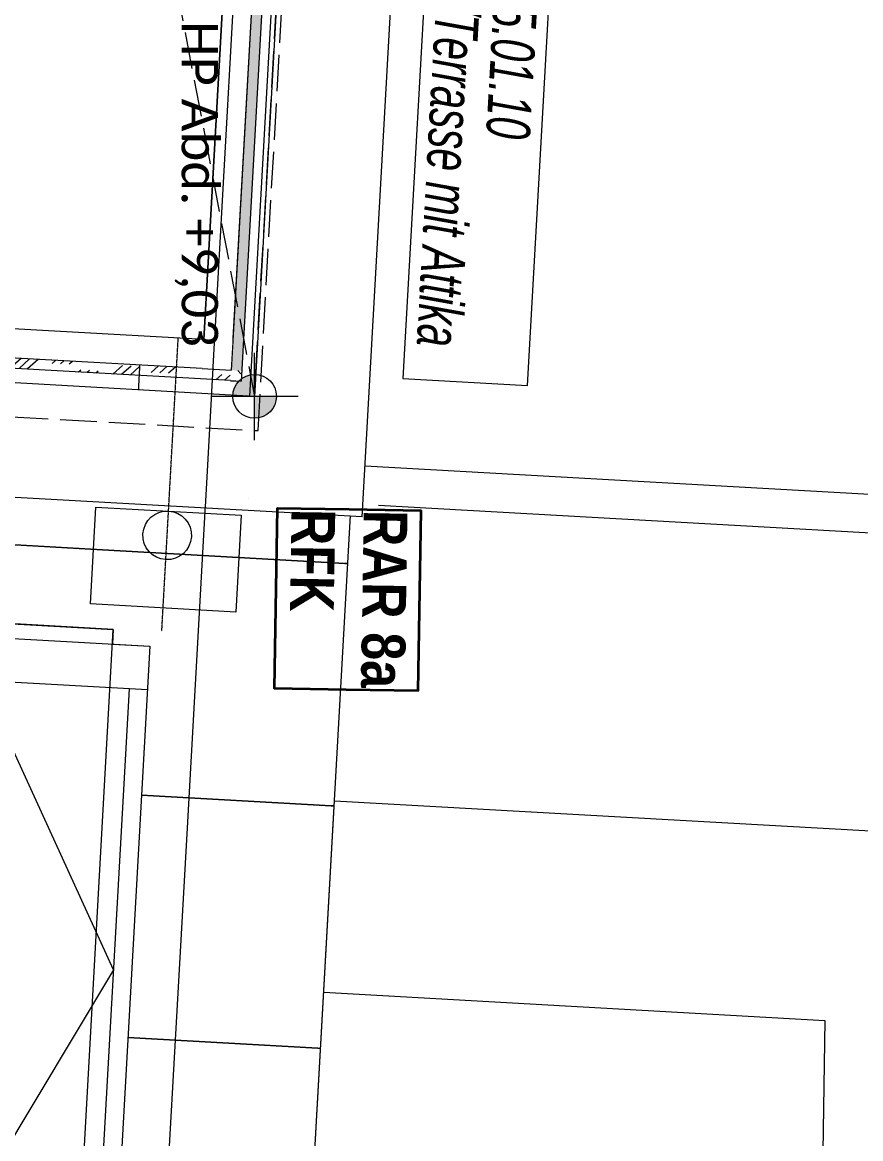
# Model space of a CAD drawing. Header units: metres. Extents: x -19025 to 34897, y -14024 to 26069.
# Drawn here: x 1355 to 3081, y 13887 to 16186 of the extents above; entities that cross this region are included whole.
import ezdxf
from ezdxf.enums import TextEntityAlignment as Align

# ---------------------------------------------------------------- set-up
doc = ezdxf.new("R2010")
doc.units = ezdxf.units.M
doc.header["$MEASUREMENT"] = 0
doc.set_wipeout_variables(frame=1)
for name, pattern in [('Achse', [0.2, 0.1, -0.05, 0, -0.05]), ('Punktlinie weit', [0.05, 0, -0.05]), ('Strichlinie eng', [0.1, 0.075, -0.025]), ('Strichlinie mittel', [0.15, 0.1, -0.05]), ('Wipeout_Contour', [1, 0, -1])]:
    doc.linetypes.add(name, pattern=pattern)
for name, color, linetype in [('11__100 Achsraster', 7, 'Continuous'), ('140 Bruestung', 7, 'Continuous'), ('210 Decke', 7, 'Continuous'), ('221 Gefälledämmung 3D', 7, 'Continuous'), ('223 Bodenaufbau Belag', 7, 'Continuous'), ('310 Dachkonstruktion massiv', 7, 'Continuous'), ('710 Gully RAR', 7, 'Continuous'), ('710 Kanal RW', 7, 'Continuous'), ('810 Raumstempel', 7, 'Continuous'), ('916 Kote PP', 7, 'Continuous'), ('916 Kote PP Entwässerung', 7, 'Continuous'), ('930 Beschriftung Allgemein', 7, 'Continuous'), ('937 Beschriftung Detail', 7, 'Continuous')]:
    doc.layers.add(name, color=color, linetype=linetype)
doc.styles.add('ERSTELLTER_STIL_1', font='ARIALN.TTF')
doc.styles.add('ERSTELLTER_STIL_10', font='ARIALNI.TTF', dxfattribs={"width": 0.8})
doc.styles.add('ERSTELLTER_STIL_2', font='ARIALNB.TTF')
doc.styles.add('ERSTELLTER_STIL_4', font='arialbd.ttf')
doc.styles.add('ERSTELLTER_STIL_5', font='calibril.ttf')
doc.linetypes.add('Grenze Bezirk', pattern='A,0,[2,22HAUS116_412 STG1 _ 2.DG_IndexB_2026-08-161.Shx,S=0.001587,R=0,X=0,Y=0],-0.25,0', length=0.25)
pattern_1 = [(311.79148, (0, 0), (0.03727876, 0.03332108), [0.035, -0.035]), (311.79148, (0.00099, 0.01765), (0.03727876, 0.03332108), [0.035, -0.035]), (311.79148, (0.00198, 0.0353), (0.03727876, 0.03332108), [0.035, -0.035])]

# ---------------------------------------------------------------- blocks, each defined once
blk = doc.blocks.new('Terrasse 2_025_19_1', base_point=(-0.3147, 23.2646))
at = {"layer": '810 Raumstempel', "color": 253, "linetype": 'Continuous', "lineweight": 9, "true_color": 0x9f9f9f, "flags": 128}
blk.add_lwpolyline([(-1.7378, 19.8207), (0.0719, 19.7193), (0.3136, 24.0325), (-1.4961, 24.1339)], close=True, dxfattribs=at)
at = {"layer": '810 Raumstempel', "color": 7, "lineweight": 13}
for tag, height, style, p in [('DUMMY_892', 0.1, 'ERSTELLTER_STIL_1', (-0.7427, 21.9109)), ('DUMMY_891', 0.1, 'ERSTELLTER_STIL_1', (-0.578, 21.9109)), ('stFloorCovering', 0.1, 'ERSTELLTER_STIL_1', (-0.578, 21.8796)), ('ROOM_NAME', 0.125, 'ERSTELLTER_STIL_2', (-0.3721, 21.8722)), ('DUMMY_890', 0.125, 'ERSTELLTER_STIL_2', (-0.3721, 21.1869))]:
    blk.add_attdef(tag, text='', height=height, rotation=270, dxfattribs=dict(at, style=style)).set_placement(p, align=Align.TOP_LEFT)
blk = doc.blocks.new('Dachfläche_4_1', base_point=(-1.7316, 19.9316))
at = {"layer": '223 Bodenaufbau Belag', "color": 251, "linetype": 'Continuous', "lineweight": 5, "true_color": 0x5f5f5f, "flags": 128}
blk.add_lwpolyline([(-1.7316, 19.9316), (-0.0226, 19.8358), (0.2072, 23.9373), (-1.5018, 24.0331)], close=True, dxfattribs=at)
blk = doc.blocks.new('*X663')
at = {"layer": '310 Dachkonstruktion massiv', "color": 8, "linetype": 'Continuous', "lineweight": 5}
for p, q in [((-1.2656, 19.4608), (-1.2297, 19.4588)), ((-1.2297, 19.4588), (-1.2656, 19.4608)), ((-1.2297, 19.4588), (-0.7305, 19.4308)), ((-0.7305, 19.4308), (-1.2297, 19.4588)), ((-0.7305, 19.4308), (-0.2313, 19.4028)), ((-0.2313, 19.4028), (-0.7305, 19.4308)), ((-0.2313, 19.4028), (0.2679, 19.3749)), ((0.2679, 19.3749), (-0.2313, 19.4028)), ((0.2679, 19.3749), (0.274, 19.3745)), ((0.274, 19.3745), (0.2679, 19.3749)), ((-1.2936, 18.9616), (-1.2577, 18.9596)), ((-1.2577, 18.9596), (-1.2936, 18.9616)), ((-1.2577, 18.9596), (-0.8498, 18.9367)), ((-0.8498, 18.9367), (-1.2577, 18.9596)), ((-0.1509, 18.8975), (0.2399, 18.8756)), ((0.2399, 18.8756), (-0.1509, 18.8975)), ((0.2399, 18.8756), (0.2461, 18.8753)), ((0.2461, 18.8753), (0.2399, 18.8756)), ((-1.3216, 18.4624), (-1.2857, 18.4604)), ((-1.2857, 18.4604), (-1.3216, 18.4624)), ((-1.2857, 18.4604), (-0.8778, 18.4375)), ((-0.8778, 18.4375), (-1.2857, 18.4604)), ((-0.1789, 18.3983), (0.212, 18.3764)), ((0.212, 18.3764), (-0.1789, 18.3983)), ((0.212, 18.3764), (0.2181, 18.3761)), ((0.2181, 18.3761), (0.212, 18.3764)), ((-1.3496, 17.9632), (-1.3137, 17.9612)), ((-1.3137, 17.9612), (-1.3496, 17.9632)), ((-1.3137, 17.9612), (-0.9058, 17.9383)), ((-0.9058, 17.9383), (-1.3137, 17.9612)), ((-0.2069, 17.8991), (0.184, 17.8772)), ((0.184, 17.8772), (-0.2069, 17.8991)), ((0.184, 17.8772), (0.1901, 17.8769)), ((0.1901, 17.8769), (0.184, 17.8772))]:
    blk.add_line(p, q, dxfattribs=at)
blk = doc.blocks.new('Einfache Dachfensteröffnung_17')
at = {"layer": '310 Dachkonstruktion massiv', "linetype": 'Continuous', "lineweight": 0}
for p, q in [((0.7001, 0.6), (-0.7001, 0.6)), ((-0.7001, 0.6), (-0.7001, 0)), ((0.7001, 0), (0.7001, 0.6)), ((-0.7001, 0), (0.7001, 0))]:
    blk.add_line(p, q, dxfattribs=at)
blk = doc.blocks.new('VELUX GGL_7')
at = {"layer": '310 Dachkonstruktion massiv', "color": 7, "linetype": 'Continuous', "lineweight": 13}
for p, q in [((-0.67, 0.6475), (0.67, 0.6475)), ((-0.58, 0), (-0.58, 0.6475)), ((0, 0.6475), (-0.58, 0.3425)), ((0, 0.6475), (0.58, 0.3425)), ((0.58, 0), (0.58, 0.6475)), ((0, 0.0375), (-0.58, 0.3425)), ((0, 0.0375), (0.58, 0.3425)), ((-0.58, 0.0375), (0.58, 0.0375))]:
    blk.add_line(p, q, dxfattribs=at)
at = {"layer": '310 Dachkonstruktion massiv', "color": 7, "linetype": 'Continuous', "lineweight": 13, "flags": 128}
blk.add_lwpolyline([(-0.67, 0), (0.67, 0), (0.67, 0.7), (-0.67, 0.7)], close=True, dxfattribs=at)
at = {"layer": '310 Dachkonstruktion massiv', "color": 255, "linetype": 'Continuous', "lineweight": 13, "style": 'ERSTELLTER_STIL_1'}
blk.add_attdef('BO_edinum', text='', height=0.005, dxfattribs=at).set_placement((0, 0.35), align=Align.MIDDLE_CENTER)
blk = doc.blocks.new('Dachfläche_30_1', base_point=(0.185, 17.7865))
at = {"layer": '310 Dachkonstruktion massiv', "color": 7, "linetype": 'Continuous', "lineweight": 13, "flags": 128}
for points in [[(-1.2408, 19.903), (-1.3564, 17.8415), (0.185, 17.7865), (0.281, 19.498), (-0.1683, 19.5232), (-0.1505, 19.8419)], [(-0.9076, 17.9057), (-0.8326, 19.2436), (-0.8095, 19.2423), (-0.8079, 19.2725), (-0.2088, 19.2389), (-0.2105, 19.2087), (-0.1337, 19.2044), (-0.2087, 17.8665), (-0.2855, 17.8708), (-0.2872, 17.841), (-0.8862, 17.8745), (-0.8845, 17.9044)]]:
    blk.add_lwpolyline(points, close=True, dxfattribs=at)
at = {"layer": '310 Dachkonstruktion massiv', "color": 7, "linetype": 'Continuous', "lineweight": 13}
blk.add_blockref('*X663', (0, 0), dxfattribs=at)
at = {"layer": '310 Dachkonstruktion massiv', "linetype": 'Continuous', "lineweight": 0, "rotation": 86.7914836001973}
blk.add_blockref('Einfache Dachfensteröffnung_17', (-0.248, 18.5399), dxfattribs=at)
at = {"layer": '310 Dachkonstruktion massiv', "linetype": 'Continuous', "lineweight": 0}
ref = blk.add_blockref('VELUX GGL_7', (-0.1712, 18.5355), dxfattribs=dict(at, xscale=-1, rotation=86.7914836001973))
ref.add_attrib('BO_edinum', '134/140', dxfattribs={"color": 8, "linetype": 'Continuous', "lineweight": 13, "height": 0.005, "rotation": 86.7915, "style": 'ERSTELLTER_STIL_1'}).set_placement((-0.5207, 18.5551), align=Align.MIDDLE_CENTER)
blk = doc.blocks.new('Decke_21_1', base_point=(-1.6903, 24.245))
at = {"layer": '210 Decke', "color": 181, "linetype": 'Punktlinie weit', "lineweight": 30, "true_color": 0xa042ff, "flags": 128}
blk.add_lwpolyline([(-1.6903, 24.245), (-1.9426, 19.7421), (0.088, 19.6282), (0.3404, 24.1312)], close=True, dxfattribs=at)
blk = doc.blocks.new('Wand_183_1', base_point=(0.5457, 24.2399))
at = {"layer": '140 Bruestung', "color": 7, "linetype": 'Continuous', "lineweight": 18}
blk.add_line((0.0326, 19.7511), (0.0541, 19.7499), dxfattribs=at)
at = {"color": 254, "linetype": 'Wipeout_Contour', "lineweight": 0, "ltscale": 58.956005}
blk.add_wipeout([(-0.0227, 19.8358), (-0.0261, 19.7759), (0.0338, 19.7726)], dxfattribs=at).dxf.layer = '140 Bruestung'
at = {"color": 254, "linetype": 'Wipeout_Contour', "lineweight": 0, "ltscale": 58.254503}
blk.add_wipeout([(0.0819, 19.7187), (0.0688, 19.4841), (0.3034, 19.471)], dxfattribs=at).dxf.layer = '140 Bruestung'
at = {"layer": '140 Bruestung', "linetype": 'Continuous', "lineweight": 0, "true_color": 0x000000}
h = blk.add_hatch(dxfattribs=at)
h.set_pattern_fill('GLAS_SN51_0001', color=18, style=0, pattern_type=2)
h.set_pattern_definition(pattern_1)
h.paths.add_polyline_path([(0.0338, 19.7726), (0.0326, 19.7511), (0.0541, 19.7499)])
at = {"color": 254, "linetype": 'Wipeout_Contour', "lineweight": 0, "ltscale": 87.557373}
blk.add_wipeout([(0.0372, 19.8325), (0.2671, 23.934), (0.2072, 23.9373), (-0.0227, 19.8358)], dxfattribs=at).dxf.layer = '140 Bruestung'
at = {"color": 254, "linetype": 'Wipeout_Contour', "lineweight": 0, "ltscale": 59.905864}
blk.add_wipeout([(0.0372, 19.8325), (-0.0227, 19.8358), (0.0338, 19.7726)], dxfattribs=at).dxf.layer = '140 Bruestung'
at = {"layer": '140 Bruestung', "linetype": 'Continuous', "lineweight": 0, "true_color": 0x000000}
h = blk.add_hatch(dxfattribs=at)
h.set_pattern_fill('GLAS_SN51_0001', color=18, style=0, pattern_type=2)
h.set_pattern_definition(pattern_1)
h.paths.add_polyline_path([(0.0553, 19.7713), (0.292, 23.9927), (0.2705, 23.9939), (0.0338, 19.7726)])
h = blk.add_hatch(dxfattribs=at)
h.set_pattern_fill('GLAS_SN51_0001', color=18, style=0, pattern_type=2)
h.set_pattern_definition(pattern_1)
h.paths.add_polyline_path([(0.0553, 19.7713), (0.0338, 19.7726), (0.0541, 19.7499)])
at = {"layer": '140 Bruestung', "color": 7, "linetype": 'Continuous', "lineweight": 18}
blk.add_line((-0.0261, 19.7759), (0.0338, 19.7726), dxfattribs=at)
at = {"color": 254, "linetype": 'Wipeout_Contour', "lineweight": 0, "ltscale": 87.516753}
blk.add_wipeout([(0.3166, 19.7056), (0.5589, 24.0288), (0.3243, 24.042), (0.0819, 19.7187)], dxfattribs=at).dxf.layer = '140 Bruestung'
at = {"layer": '140 Bruestung', "color": 7, "linetype": 'Continuous', "lineweight": 18}
for p, q in [((0.292, 23.9927), (0.0541, 19.7499)), ((0.2671, 23.934), (0.0338, 19.7726))]:
    blk.add_line(p, q, dxfattribs=at)
at = {"layer": '140 Bruestung', "color": 7, "linetype": 'Continuous', "lineweight": 13, "flags": 128}
blk.add_lwpolyline([(0.2072, 23.9373), (-0.0227, 19.8358)], dxfattribs=at)
at = {"color": 254, "linetype": 'Wipeout_Contour', "lineweight": 0, "ltscale": 59.363092}
blk.add_wipeout([(0.3166, 19.7056), (0.0819, 19.7187), (0.3034, 19.471)], dxfattribs=at).dxf.layer = '140 Bruestung'
at = {"layer": '140 Bruestung', "color": 7, "linetype": 'Continuous', "lineweight": 13}
for p in [(0.3243, 24.042), (0.0525, 19.7204)]:
    blk.add_line(p, (0.0819, 19.7187), dxfattribs=at)
at = {"layer": '140 Bruestung', "color": 7, "linetype": 'Continuous', "lineweight": 13, "flags": 128}
for points in [[(0.3034, 19.471), (0.5589, 24.0288)], [(0.3034, 19.471), (0.0688, 19.4841)]]:
    blk.add_lwpolyline(points, dxfattribs=at)
blk = doc.blocks.new('Wand_184_1', base_point=(0.2799, 19.4973))
at = {"color": 254, "linetype": 'Wipeout_Contour', "lineweight": 0, "ltscale": 79.5936}
blk.add_wipeout([(-0.0227, 19.8358), (-1.7316, 19.9316), (-1.735, 19.8717), (-0.0261, 19.7759)], dxfattribs=at).dxf.layer = '140 Bruestung'
at = {"layer": '140 Bruestung', "linetype": 'Continuous', "lineweight": 0, "true_color": 0x000000}
h = blk.add_hatch(dxfattribs=at)
h.set_pattern_fill('GLAS_SN51_0001', color=18, style=0, pattern_type=2)
h.set_pattern_definition([(221.79325, (0, 0), (-0.03332223, 0.03727773), [0.035, -0.035]), (221.79325, (0.01765, -0.00099), (-0.03332223, 0.03727773), [0.035, -0.035]), (221.79325, (0.0353, -0.00198), (-0.03332223, 0.03727773), [0.035, -0.035])])
h.paths.add_polyline_path([(0.0338, 19.7726), (-1.735, 19.8717), (-1.7362, 19.8502), (0.0326, 19.7511)])
at = {"layer": '140 Bruestung', "color": 7, "linetype": 'Continuous', "lineweight": 13, "flags": 128}
for points in [[(-1.7316, 19.9316), (-1.735, 19.8717)], [(-0.0227, 19.8358), (-1.7316, 19.9316)]]:
    blk.add_lwpolyline(points, dxfattribs=at)
at = {"layer": '140 Bruestung', "color": 7, "linetype": 'Strichlinie mittel', "lineweight": 18, "flags": 128}
blk.add_lwpolyline([(-1.735, 19.8717), (-1.7362, 19.8502)], dxfattribs=at)
at = {"color": 254, "linetype": 'Wipeout_Contour', "lineweight": 0, "ltscale": 78.792917}
blk.add_wipeout([(0.0819, 19.7187), (-1.7379, 19.8207), (-1.751, 19.5861), (0.0688, 19.4841)], dxfattribs=at).dxf.layer = '140 Bruestung'
at = {"layer": '140 Bruestung', "color": 7, "linetype": 'Continuous', "lineweight": 18}
for p, q in [((-0.0261, 19.7759), (-1.735, 19.8717)), ((0.0326, 19.7511), (-1.7362, 19.8502)), ((-0.0261, 19.7759), (0.0338, 19.7726)), ((0.0326, 19.7511), (0.0541, 19.7499))]:
    blk.add_line(p, q, dxfattribs=at)
at = {"layer": '140 Bruestung', "color": 7, "linetype": 'Continuous', "lineweight": 13}
for p, q in [((0.0819, 19.7187), (-1.7379, 19.8207)), ((0.0525, 19.7204), (0.0819, 19.7187))]:
    blk.add_line(p, q, dxfattribs=at)
at = {"layer": '140 Bruestung', "color": 7, "linetype": 'Continuous', "lineweight": 13, "flags": 128}
for points in [[(-1.7379, 19.8207), (-1.751, 19.5861)], [(-1.751, 19.5861), (0.0688, 19.4841)]]:
    blk.add_lwpolyline(points, dxfattribs=at)
blk = doc.blocks.new('Dachfläche_60_1', base_point=(0.0891, 19.6482))
at = {"layer": '221 Gefälledämmung 3D', "color": 32, "linetype": 'Strichlinie eng', "lineweight": 5, "true_color": 0xdd6f00, "flags": 128}
blk.add_lwpolyline([(0.0891, 19.6482), (0.3393, 24.1112), (-1.4917, 24.2138), (-1.7418, 19.7508)], close=True, dxfattribs=at)
blk = doc.blocks.new('Dachfläche_67_1', base_point=(-0.7537, 24.1024))
at = {"layer": '221 Gefälledämmung 3D', "color": 32, "linetype": 'Strichlinie eng', "lineweight": 5, "true_color": 0xdd6f00, "flags": 128}
blk.add_lwpolyline([(-0.7537, 24.1024), (0.0819, 19.7187), (0.3243, 24.042)], close=True, dxfattribs=at)
blk = doc.blocks.new('Standard-Rastermarker_20')
at = {"layer": '11__100 Achsraster', "color": 8, "linetype": 'Grenze Bezirk', "lineweight": 5}
for p, q in [((1, 0), (11.058, 0)), ((11.058, 0), (12.058, 0))]:
    blk.add_line(p, q, dxfattribs=at)
at = {"layer": '11__100 Achsraster', "color": 8, "lineweight": 5, "style": 'ERSTELLTER_STIL_4'}
blk.add_attdef('AC_MarkerText_1', text='', height=0.2, rotation=3.2085, dxfattribs=at).set_placement((-0.2582, 0.0998), align=Align.TOP_CENTER)
blk = doc.blocks.new('Fallrohr Komplex 27_7')
at = {"layer": '710 Kanal RW', "color": 7, "linetype": 'Continuous', "lineweight": 13, "flags": 128}
blk.add_lwpolyline([(-0.15, -0.2), (0.15, -0.2), (0.15, 0), (-0.15, 0)], close=True, dxfattribs=at)
blk.add_lwpolyline([(0.05, -0.05, 1), (-0.05, -0.05, 1)], format="xyb", close=True, dxfattribs=at)
blk.add_lwpolyline([(0.05, -0.05, 1), (-0.05, -0.05, 1)], format="xyb", close=True, dxfattribs=at)
blk = doc.blocks.new('Höhenbemaßung_51_1', base_point=(0.0819, 19.7187))
at = {"layer": '916 Kote PP Entwässerung', "linetype": 'Continuous', "lineweight": 5, "true_color": 0xdd6f00}
for points in [[(0.0819, 19.7187), (0.0819, 19.7637), (0.0647, 19.7603), (0.0501, 19.7506), (0.0404, 19.736), (0.0369, 19.7187)], [(0.0819, 19.7187), (0.0819, 19.6737), (0.0992, 19.6772), (0.1138, 19.6869), (0.1235, 19.7015), (0.1269, 19.7187)]]:
    blk.add_hatch(color=32, dxfattribs=at).paths.add_polyline_path(points)
at = {"layer": '916 Kote PP Entwässerung', "color": 32, "linetype": 'Continuous', "lineweight": 5, "true_color": 0xdd6f00}
for p, q in [((0.0819, 19.6287), (0.0819, 19.8087)), ((0.1719, 19.7187), (-0.0081, 19.7187))]:
    blk.add_line(p, q, dxfattribs=at)
blk.add_circle((0.0819, 19.7187), 0.045, dxfattribs=at)
at = {"layer": '916 Kote PP Entwässerung', "color": 32, "lineweight": 5, "true_color": 0xdd6f00, "insert": (-0.0831, 20.4915), "char_height": 0.075, "attachment_point": 7, "rotation": 270, "style": 'ERSTELLTER_STIL_5'}
blk.add_mtext('\\A1;{\\pql;\\fCalibri Light|b0|i0|c0|p0;\\W1.000000;HP Abd. +9,03}', dxfattribs=at)
blk = doc.blocks.new('Etikett_84_1', base_point=(0.1282, 19.488))
at = {"layer": '710 Gully RAR', "color": 5, "linetype": 'Continuous', "lineweight": 35, "flags": 128}
blk.add_lwpolyline([(0.2764, 19.4857), (0.1282, 19.488), (0.1225, 19.1176), (0.2707, 19.1153), (0.4189, 19.113), (0.4246, 19.4834)], close=True, dxfattribs=at)
at = {"layer": '710 Gully RAR', "color": 5, "lineweight": 35, "char_height": 0.09, "attachment_point": 1, "rotation": 269.1212, "style": 'ERSTELLTER_STIL_2'}
for s, insert in [('\\A1;{\\pql;\\pt0,61;\\fArial Narrow|b1|i0|c0|p0;\\W1.000000;RFK\\fArial Narrow|b1|i0|c0|p0;\\W1.000000;\\A1{\\H.66x;\\S^  ;}\\fArial Narrow|b1|i0|c0|p0;\\W1.000000;\\fArial Narrow|b1|i0|c0|p0;\\W1.000000;\\A1{\\H.66x;\\S^  ;}\\fArial Narrow|b1|i0|c0|p0;\\W1.000000;\\fArial Narrow|b1|i0|c0|p0;\\W1.000000;\\fArial Narrow|b1|i0|c0|p0;\\W1.000000;\\fArial Narrow|b1|i0|c0|p0;\\W1.000000;\\fArial Narrow|b1|i0|c0|p0;\\W1.000000;\\fArial Narrow|b1|i0|c0|p0;\\W1.000000;\\fArial Narrow|b1|i0|c0|p0;\\W1.000000;\\A1{\\H.66x;\\S^  ;}\\fArial Narrow|b1|i0|c0|p0;\\W1.000000;\\fArial Narrow|b1|i0|c0|p0;\\W1.000000;\\A1{\\H.66x;\\S^  ;}\\fArial Narrow|b1|i0|c0|p0;\\W1.000000;\\fArial Narrow|b1|i0|c0|p0;\\W1.000000;\\fArial Narrow|b1|i0|c0|p0;\\W1.000000;\\fArial Narrow|b1|i0|c0|p0;\\W1.000000;\\fArial Narrow|b1|i0|c0|p0;\\W1.000000;\\fArial Narrow|b1|i0|c0|p0;\\W1.000000;\\fArial Narrow|b1|i0|c0|p0;\\W1.000000;\\A1{\\H.66x;\\S^  ;}\\fArial Narrow|b1|i0|c0|p0;\\W1.000000;\\fArial Narrow|b1|i0|c0|p0;\\W1.000000;\\A1{\\H.66x;\\S^  ;}\\fArial Narrow|b1|i0|c0|p0;\\W1.000000;\\fArial Narrow|b1|i0|c0|p0;\\W1.000000;\\fArial Narrow|b1|i0|c0|p0;\\W1.000000;\\fArial Narrow|b1|i0|c0|p0;\\W1.000000;\\fArial Narrow|b1|i0|c0|p0;\\W1.000000;\\fArial Narrow|b1|i0|c0|p0;\\W1.000000;\\fArial Narrow|b1|i0|c0|p0;\\W1.000000;\\A1{\\H.66x;\\S^  ;}\\fArial Narrow|b1|i0|c0|p0;\\W1.000000;\\fArial Narrow|b1|i0|c0|p0;\\W1.000000;\\A1{\\H.66x;\\S^  ;}\\fArial Narrow|b1|i0|c0|p0;\\W1.000000;\\fArial Narrow|b1|i0|c0|p0;\\W1.000000;\\fArial Narrow|b1|i0|c0|p0;\\W1.000000;\\fArial Narrow|b1|i0|c0|p0;\\W1.000000;\\fArial Narrow|b1|i0|c0|p0;\\W1.000000;\\fArial Narrow|b1|i0|c0|p0;\\W1.000000;\\fArial Narrow|b1|i0|c0|p0;\\W1.000000;\\A1{\\H.66x;\\S^  ;}\\fArial Narrow|b1|i0|c0|p0;\\W1.000000;\\fArial Narrow|b1|i0|c0|p0;\\W1.000000;\\A1{\\H.66x;\\S^  ;}\\fArial Narrow|b1|i0|c0|p0;\\W1.000000;\\fArial Narrow|b1|i0|c0|p0;\\W1.000000;\\fArial Narrow|b1|i0|c0|p0;\\W1.000000;\\fArial Narrow|b1|i0|c0|p0;\\W1.000000;\\fArial Narrow|b1|i0|c0|p0;\\W1.000000;\\fArial Narrow|b1|i0|c0|p0;\\W1.000000;\\fArial Narrow|b1|i0|c0|p0;\\W1.000000;\\A1{\\H.66x;\\S^  ;}\\fArial Narrow|b1|i0|c0|p0;\\W1.000000;}', (0.2482, 19.4861)), ('\\A1;{\\pql;\\pt0,61;\\fArial Narrow|b1|i0|c0|p0;\\W1.000000;RAR 8a\\fArial Narrow|b1|i0|c0|p0;\\W1.000000;\\A1{\\H.66x;\\S^  ;}\\fArial Narrow|b1|i0|c0|p0;\\W1.000000;\\fArial Narrow|b1|i0|c0|p0;\\W1.000000;\\A1{\\H.66x;\\S^  ;}\\fArial Narrow|b1|i0|c0|p0;\\W1.000000;\\fArial Narrow|b1|i0|c0|p0;\\W1.000000;\\fArial Narrow|b1|i0|c0|p0;\\W1.000000;\\fArial Narrow|b1|i0|c0|p0;\\W1.000000;\\fArial Narrow|b1|i0|c0|p0;\\W1.000000;\\fArial Narrow|b1|i0|c0|p0;\\W1.000000;\\fArial Narrow|b1|i0|c0|p0;\\W1.000000;\\A1{\\H.66x;\\S^  ;}\\fArial Narrow|b1|i0|c0|p0;\\W1.000000;\\fArial Narrow|b1|i0|c0|p0;\\W1.000000;\\A1{\\H.66x;\\S^  ;}\\fArial Narrow|b1|i0|c0|p0;\\W1.000000;\\fArial Narrow|b1|i0|c0|p0;\\W1.000000;\\fArial Narrow|b1|i0|c0|p0;\\W1.000000;\\fArial Narrow|b1|i0|c0|p0;\\W1.000000;\\fArial Narrow|b1|i0|c0|p0;\\W1.000000;\\fArial Narrow|b1|i0|c0|p0;\\W1.000000;\\fArial Narrow|b1|i0|c0|p0;\\W1.000000;\\A1{\\H.66x;\\S^  ;}\\fArial Narrow|b1|i0|c0|p0;\\W1.000000;\\fArial Narrow|b1|i0|c0|p0;\\W1.000000;\\A1{\\H.66x;\\S^  ;}\\fArial Narrow|b1|i0|c0|p0;\\W1.000000;\\fArial Narrow|b1|i0|c0|p0;\\W1.000000;\\fArial Narrow|b1|i0|c0|p0;\\W1.000000;\\fArial Narrow|b1|i0|c0|p0;\\W1.000000;\\fArial Narrow|b1|i0|c0|p0;\\W1.000000;\\fArial Narrow|b1|i0|c0|p0;\\W1.000000;\\fArial Narrow|b1|i0|c0|p0;\\W1.000000;\\A1{\\H.66x;\\S^  ;}\\fArial Narrow|b1|i0|c0|p0;\\W1.000000;\\fArial Narrow|b1|i0|c0|p0;\\W1.000000;\\A1{\\H.66x;\\S^  ;}\\fArial Narrow|b1|i0|c0|p0;\\W1.000000;\\fArial Narrow|b1|i0|c0|p0;\\W1.000000;\\fArial Narrow|b1|i0|c0|p0;\\W1.000000;\\fArial Narrow|b1|i0|c0|p0;\\W1.000000;\\fArial Narrow|b1|i0|c0|p0;\\W1.000000;\\fArial Narrow|b1|i0|c0|p0;\\W1.000000;\\fArial Narrow|b1|i0|c0|p0;\\W1.000000;\\A1{\\H.66x;\\S^  ;}\\fArial Narrow|b1|i0|c0|p0;\\W1.000000;\\fArial Narrow|b1|i0|c0|p0;\\W1.000000;\\A1{\\H.66x;\\S^  ;}\\fArial Narrow|b1|i0|c0|p0;\\W1.000000;\\fArial Narrow|b1|i0|c0|p0;\\W1.000000;\\fArial Narrow|b1|i0|c0|p0;\\W1.000000;\\fArial Narrow|b1|i0|c0|p0;\\W1.000000;\\fArial Narrow|b1|i0|c0|p0;\\W1.000000;\\fArial Narrow|b1|i0|c0|p0;\\W1.000000;\\fArial Narrow|b1|i0|c0|p0;\\W1.000000;\\A1{\\H.66x;\\S^  ;}\\fArial Narrow|b1|i0|c0|p0;\\W1.000000;}', (0.3968, 19.4839))]:
    blk.add_mtext(s, dxfattribs=dict(at, insert=insert))
at = {"layer": '710 Gully RAR', "color": 5, "lineweight": 35, "style": 'ERSTELLTER_STIL_2'}
for tag, p in [('DUMMY_125', (0.2764, 19.4857)), ('DUMMY_124', (0.4246, 19.4834))]:
    blk.add_attdef(tag, text='', height=0.09, rotation=269.1212, dxfattribs=at).set_placement(p, align=Align.TOP_LEFT)

msp = doc.modelspace()

# ---------------------------------------------------------------- linework, layer by layer
at = {"layer": '930 Beschriftung Allgemein', "color": 7, "linetype": 'Continuous', "lineweight": 13, "flags": 128}
msp.add_lwpolyline([(256.112, 19845.902), (13.234, 15513.26), (1835.592, 15410.289), (2081.05, 19743.6)], close=True, dxfattribs=at)
at = {"layer": '930 Beschriftung Allgemein', "color": 253, "linetype": 'Continuous', "lineweight": 9, "true_color": 0x9f9f9f, "flags": 128}
msp.add_lwpolyline([(3408.211, 14503.879), (3295.01, 7124.036), (1840.181, 7146.352), (1937.755, 13507.447), (1998.045, 14582.93)], close=True, dxfattribs=at)
at = {"layer": '930 Beschriftung Allgemein', "color": 253, "linetype": 'Continuous', "lineweight": 9, "true_color": 0x9f9f9f}
msp.add_lwpolyline([(1975.937, 14188.549), (3007.441, 14130.725), (2904.574, 7424.638)], dxfattribs=at)
at = {"layer": '937 Beschriftung Detail', "color": 6, "linetype": 'Continuous', "lineweight": 13, "flags": 128}
msp.add_lwpolyline([(2222.714, 16955.011), (2138.499, 15452.716), (2395.272, 15438.322), (2479.488, 16940.617), (2222.714, 16955.011)], close=True, dxfattribs=at)

# ---------------------------------------------------------------- block references
at = {"layer": '210 Decke', "color": 181, "linetype": 'Punktlinie weit', "lineweight": 30, "true_color": 0xa042ff, "xscale": 1000, "yscale": 1000, "zscale": 1000}
msp.add_blockref('Decke_21_1', (61.06, 19941.936), dxfattribs=at)
at = {"layer": '223 Bodenaufbau Belag', "color": 251, "linetype": 'Continuous', "lineweight": 5, "true_color": 0x5f5f5f, "xscale": 1000, "yscale": 1000, "zscale": 1000}
msp.add_blockref('Dachfläche_4_1', (19.695, 15628.497), dxfattribs=at)
at = {"layer": '310 Dachkonstruktion massiv', "color": 7, "linetype": 'Continuous', "lineweight": 13, "xscale": 1000, "yscale": 1000, "zscale": 1000}
msp.add_blockref('Dachfläche_30_1', (1936.356, 13483.426), dxfattribs=at)
at = {"layer": '810 Raumstempel', "color": 7, "linetype": 'Continuous', "lineweight": 13, "xscale": 1000, "yscale": 1000, "zscale": 1000}
msp.add_blockref('Terrasse 2_025_19_1', (1436.644, 18961.484), dxfattribs=at)

# ---------------------------------------------------------------- texts
at = {"layer": '937 Beschriftung Detail', "color": 6, "linetype": 'Continuous', "lineweight": 13, "insert": (2178.293, 16203.993), "char_height": 90, "attachment_point": 8, "rotation": 266.791479, "line_spacing_factor": 0.78934, "style": 'ERSTELLTER_STIL_10'}
msp.add_mtext('\\A1;{\\pqc;\\fArial Narrow|b0|i1|c0|p0;\\W0.800000;LD 535.01.\\fArial Narrow|b0|i1|c0|p0;\\W0.800000;10\\P\\pqc;\\fArial Narrow|b0|i1|c0|p0;\\W0.800000;Standardgeländer\\fArial Narrow|b0|i1|c0|p0;\\W0.800000;/Terrasse mit Attika}', dxfattribs=at)

# ---------------------------------------------------------------- next in the draw order: block references
at = {"layer": '140 Bruestung', "color": 7, "lineweight": 30, "xscale": 1000, "yscale": 1000, "zscale": 1000}
msp.add_blockref('Wand_183_1', (2297.039, 19936.819), dxfattribs=at)

# ---------------------------------------------------------------- next in the draw order: linework, layer by layer
at = {"layer": '930 Beschriftung Allgemein', "color": 253, "linetype": 'Continuous', "lineweight": 9, "true_color": 0x9f9f9f}
for points in [[(2328.118, 19935.026), (4724.356, 19800.698), (4458.499, 15058.144), (2088.353, 15191.009)], [(2060.617, 15272.69), (4383.102, 15142.496), (4640.004, 19725.301), (2323.641, 19855.151)]]:
    msp.add_lwpolyline(points, dxfattribs=at)

# ---------------------------------------------------------------- next in the draw order: block references
at = {"layer": '140 Bruestung', "color": 7, "lineweight": 30, "xscale": 1000, "yscale": 1000, "zscale": 1000}
msp.add_blockref('Wand_184_1', (2031.181, 15194.247), dxfattribs=at)
at = {"layer": '710 Gully RAR', "color": 5, "linetype": 'Continuous', "lineweight": 35, "xscale": 1000, "yscale": 1000, "zscale": 1000}
msp.add_blockref('Etikett_84_1', (1879.491, 15184.907), dxfattribs=at)

# ---------------------------------------------------------------- next in the draw order: linework, layer by layer
at = {"layer": '916 Kote PP', "color": 7, "linetype": 'Achse', "lineweight": 13}
msp.add_lwpolyline([(1642.35, 14932.202), (1676.161, 15535.684)], dxfattribs=at)

# ---------------------------------------------------------------- next in the draw order: block references
at = {"layer": '11__100 Achsraster', "color": 7, "linetype": 'Continuous', "lineweight": 18, "xscale": 1000, "yscale": 1000, "zscale": 1000, "rotation": 266.7914836001973}
msp.add_blockref('Standard-Rastermarker_20', (2312.633, 25555.753), dxfattribs=at)
at = {"layer": '221 Gefälledämmung 3D', "color": 32, "linetype": 'Strichlinie eng', "lineweight": 5, "true_color": 0xdd6f00, "xscale": 1000, "yscale": 1000, "zscale": 1000}
for name, p in [('Dachfläche_60_1', (1840.426, 15345.155)), ('Dachfläche_67_1', (997.58, 19799.309))]:
    msp.add_blockref(name, p, dxfattribs=at)
at = {"layer": '710 Kanal RW', "color": 7, "linetype": 'Continuous', "lineweight": 13, "xscale": -1000, "yscale": 1000, "zscale": 1000, "rotation": 356.7928756186679}
msp.add_blockref('Fallrohr Komplex 27_7', (1656.203, 15179.461), dxfattribs=at)
at = {"layer": '916 Kote PP Entwässerung', "color": 32, "lineweight": 5, "true_color": 0xdd6f00, "xscale": 1000, "yscale": 1000, "zscale": 1000}
msp.add_blockref('Höhenbemaßung_51_1', (1833.263, 15415.665), dxfattribs=at)

doc.saveas('drawing.dxf')
